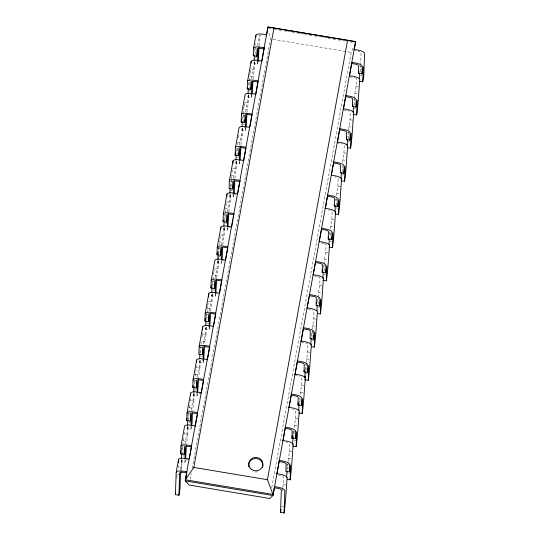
<?xml version="1.0" encoding="UTF-8"?>
<svg xmlns="http://www.w3.org/2000/svg" width="540" height="540" viewBox="0 0 540 540"><rect width="100%" height="100%" fill="white"/><g stroke="black" fill="none" stroke-linecap="round" stroke-linejoin="round"><path stroke-width="0.41" stroke-dasharray="2.7 2.03" d="M176.837 478.116L176.985 473.978L180.488 474.565M178.315 465.358L178.254 467.012L181.757 467.6L181.339 469.921M185.341 460.026L184.93 462.26L181.427 461.68L181.481 460.019M181.832 450.09L181.919 447.606M181.757 467.6L182.021 460.154A3.557 1.134 10.3 0 1 183.425 459.473M182.547 454.876L183.033 440.809L183.884 436.165M184.363 432.189L184.309 433.843L187.812 434.43L186.455 443.88M184.93 462.26L185.018 459.776M191.39 426.857L190.984 429.091L187.475 428.51L187.562 426.026M187.853 417.751L187.994 413.613L190.802 414.079M187.812 434.43L188.075 426.985A3.557 1.134 10.3 0 1 190.276 426.283M188.656 420.053L188.885 413.431M188.912 412.607L189.088 407.639L189.931 402.995M190.418 399.019L190.357 400.673L193.86 401.261L192.503 410.711M190.984 429.091L191.072 426.607M197.444 393.687L197.032 395.921L193.529 395.341L193.617 392.857M193.82 387.065L194.049 380.444L193.766 381.989M193.86 401.261L194.123 393.815A3.557 1.134 10.3 0 1 196.324 393.113M194.65 388.537L194.933 380.261M195.082 376.124L195.986 369.826M196.466 365.85L196.412 367.504L199.915 368.091L198.558 377.541M197.032 395.921L197.12 393.444M203.627 359.768L203.087 362.752L199.577 362.171L199.665 359.687M199.894 353.065L200.097 347.274L199.82 348.82M199.915 368.091L200.171 360.646A3.557 1.134 10.3 0 1 203.722 360.086M200.786 352.89L201.042 345.438M201.076 344.615L201.191 341.3L204.694 341.888L204.606 344.372M202.52 332.681L202.46 334.334L205.963 334.922L204.694 341.888M203.087 362.752L203.202 359.444M209.682 326.599L209.135 329.582L205.632 329.002L205.72 326.518M206.037 317.412L206.125 314.928M205.963 334.922L206.226 327.476A3.557 1.134 10.3 0 1 209.77 326.916M206.834 319.721L207.036 313.922M207.07 313.099L207.522 306.585M209.135 329.582L209.223 327.105M210.661 311.202L212.018 301.752L212.274 294.307A3.557 1.134 10.3 0 1 213.678 293.625M215.73 293.429L215.19 296.413L211.68 295.832L211.768 293.348M212.058 285.073L212.2 280.935L215.71 281.522M212.888 286.551L213.091 280.753M213.118 279.929L213.232 276.615M215.19 296.413L215.278 293.935M216.709 278.033L218.066 268.582L218.329 261.137A3.557 1.134 10.3 0 1 219.382 260.496M221.65 261.009L221.238 263.243L217.735 262.663L217.823 260.179M218.052 253.557L218.255 247.766L221.758 248.353M218.417 258.93L219.287 243.452M221.238 263.243L221.299 261.59M222.763 244.863L224.12 235.413L224.377 227.968A3.557 1.134 10.3 0 1 226.166 227.266M227.698 227.84L227.293 230.074L223.783 229.493L223.871 227.009M224.1 220.388L224.303 214.596L225.707 214.832M225.335 210.283L224.876 223.519L226.976 223.871M227.293 230.074L227.381 227.597M228.812 211.694L230.168 202.244L230.431 194.798A3.557 1.134 10.3 0 1 233.071 194.123M233.753 194.67L233.341 196.904L229.838 196.324L229.925 193.84M230.182 186.388L230.357 181.427M231.302 179.591L230.924 190.35L233.732 190.822M231.329 178.767L231.417 176.283M233.341 196.904L233.429 194.427M234.866 178.524L236.223 169.074L236.48 161.629A3.557 1.134 10.3 0 1 238.268 160.927M239.8 161.501L239.396 163.735L235.886 163.154L235.973 160.67M236.291 151.565L236.405 148.257L237.809 148.493M237.296 148.082L236.979 157.181L238.376 157.417M237.411 144.767L237.465 143.114M239.396 163.735L239.483 161.258M240.914 145.355L242.271 135.905L242.534 128.459A3.557 1.134 10.3 0 1 246.078 127.899M245.99 127.582L245.444 130.572L241.94 129.985L242.028 127.501M242.312 119.225L242.46 115.088L245.261 115.553M243.344 114.912L243.027 124.011L245.835 124.484M243.378 114.082L243.52 109.944M245.444 130.572L245.558 127.258M246.969 112.185L248.326 102.735L248.582 95.29A3.557 1.134 10.3 0 1 252.133 94.73M252.038 94.412L251.498 97.403L247.988 96.815L248.076 94.331M248.393 85.226L248.508 81.918L251.316 82.384M249.109 90.018L249.399 81.743M249.426 80.912L249.568 76.775M251.498 97.403L251.613 94.088M253.017 79.016L254.374 69.566L254.637 62.12A3.557 1.134 10.3 0 1 256.426 61.418M258.093 61.243L257.546 64.233L254.043 63.646L254.131 61.162M254.475 51.233L254.563 48.748L255.967 48.985M255.245 54.365L255.623 43.605M257.546 64.233L257.634 61.749M259.072 45.846L259.416 35.917A3.557 1.134 10.3 0 1 262.96 35.357M282.865 487.681L283.689 477.137A3.557 1.134 10.3 0 0 283.237 476.483M286.916 470.144L287.118 464.346L288.522 464.582M288.09 461.687L287.685 473.276L289.791 473.627M288.124 460.863L289.481 451.413L289.737 443.968A3.557 1.134 10.3 0 0 288.401 442.827M292.937 437.798L293.024 435.314M293.051 434.491L293.173 431.177L295.974 431.649M294.057 431.001L293.74 440.107L295.839 440.458M294.172 427.694L295.529 418.244L295.792 410.798A3.557 1.134 10.3 0 0 294.449 409.658M299.018 403.805L299.221 398.007M300.078 398.662L299.788 406.937L301.192 407.174M300.226 394.524L301.583 385.074L301.84 377.629A3.557 1.134 10.3 0 0 300.841 376.643M305.1 369.806L305.276 364.838L306.673 365.074M306.214 363.008L305.843 373.768L307.247 374.004M306.248 362.178L307.631 351.905L307.894 344.459A3.557 1.134 10.3 0 0 307.868 344.304M311.182 335.812L311.324 331.675L312.728 331.904M311.978 338.114L312.269 329.839M312.296 329.009L313.686 318.735L313.943 311.29A3.557 1.134 10.3 0 0 313.24 310.466M317.257 301.813L317.372 298.505L318.776 298.735M318.06 304.115L318.263 298.323M318.29 297.5L318.465 292.531L319.734 285.566L319.997 278.12A3.557 1.134 10.3 0 0 319.545 277.466M323.339 267.813L323.426 265.336L324.83 265.565M324.108 270.945L324.31 265.154M324.344 264.33L324.513 259.362L325.789 252.396L326.045 244.951A3.557 1.134 10.3 0 0 325.6 244.296M329.393 234.644L329.474 232.166L332.282 232.632M330.075 240.26L330.365 231.984M330.48 228.677L331.837 219.226L332.1 211.781A3.557 1.134 10.3 0 0 331.844 211.295M335.468 200.65L335.529 198.997L338.33 199.463M336.184 205.436L336.413 198.815M336.528 195.507L337.892 186.057L338.148 178.612A3.557 1.134 10.3 0 0 336.812 177.471M342.238 172.267L342.468 165.645M342.583 162.338L343.94 152.888L344.203 145.442A3.557 1.134 10.3 0 0 343.204 144.457M348.287 139.097L348.577 130.822M348.604 129.998L349.994 119.718L350.251 112.273A3.557 1.134 10.3 0 0 349.549 111.456M354.368 105.104L354.571 99.306M354.598 98.483L354.773 93.514L356.042 86.549L356.306 79.103A3.557 1.134 10.3 0 0 355.604 78.287M360.416 71.935L360.619 66.137M360.652 65.313L361.085 52.9A3.557 1.134 10.3 0 0 360.086 51.914M181.521 449.105L181.804 447.552M187.718 415.159L187.994 413.613M201.893 337.433L202.318 335.111M205.868 315.65L206.152 314.105L207.556 314.334M207.664 305.809L208.231 302.717M211.923 282.481L212.2 280.935M213.853 271.87L213.293 274.961L216.797 275.549M213.995 271.094L214.279 269.548M217.971 249.311L218.255 247.766M220.334 236.378L219.341 241.792L222.851 242.379M226.382 203.209L225.396 208.622L228.899 209.21M232.436 170.039L231.444 175.453L234.954 176.04M238.343 137.639L238.768 135.317L242.271 135.905M243.972 106.792L243.547 109.114L247.057 109.701M244.114 106.022L244.681 102.924M249.743 75.175L250.02 73.622M250.162 72.853L250.729 69.755M181.427 461.68L181.973 458.69M187.475 428.51L187.886 426.269M193.529 395.341L193.934 393.1M194.076 392.351L194.481 390.116M199.577 362.171L199.989 359.93M205.632 329.002L206.037 326.761M211.68 295.832L212.092 293.591M217.735 262.663L218.282 259.673M223.783 229.493L224.6 225.011M229.838 196.324L230.243 194.083M235.886 163.154L236.297 160.913M241.94 129.985L242.345 127.744M247.988 96.815L248.4 94.574M254.043 63.646L254.448 61.405M180.279 469.706L182.021 460.154M184.896 444.393L188.075 426.985M191.099 410.4L194.123 393.815M197.147 377.231L200.171 360.646M203.202 344.061L206.226 327.476M209.25 310.892L212.274 294.307M215.305 277.722L218.329 261.137M221.204 245.383L224.377 227.968M227.252 212.213L230.431 194.798M233.456 178.214L236.48 161.629M239.51 145.044L242.534 128.459M245.558 111.875L248.582 95.29M251.613 78.705L254.637 62.12M257.648 45.617L259.416 35.917M190.222 479.243L191.282 473.445M192.186 468.464L270.553 38.92L268.65 31.226M271.762 487.742L351.182 52.394L353.862 46.48M282.724 488.45L282.157 491.549L283.561 491.785M286.834 465.899L287.118 464.346M292.889 432.729L293.173 431.177M268.718 28.283L271.195 28.701M274.502 29.248L286.909 31.32M287.732 31.462L299.309 33.392M300.139 33.534L323.285 37.402M324.115 37.537L327.422 38.09M328.246 38.225L346.437 41.27M349.745 41.816L354.706 42.647M354.814 50.699L356.218 50.935M273.044 39.339L351.182 52.394M359.735 66.319L362.536 66.785M255.13 57.672L256.534 57.908M360.302 75.242L361.706 75.478M259.585 61.796L258.181 61.56A3.557 1.134 10.3 0 0 256.838 61.425M350.035 76.903L352.134 77.254M250.871 68.978L254.374 69.566M356.042 86.549L358.148 86.9M249.601 75.944L253.105 76.532M354.773 93.514L356.873 93.866M353.68 99.488L355.084 99.718M249.082 90.842L250.479 91.078M354.254 108.412L355.651 108.648M343.98 110.072L346.086 110.423M244.816 102.148L248.326 102.735M349.994 119.718L353.498 120.305M348.719 126.684L350.825 127.035M347.632 132.658L349.036 132.887M348.199 141.581L349.603 141.817M337.932 143.242L339.329 143.478M343.94 152.888L347.443 153.475M237.499 142.283L241.002 142.871M342.671 159.853L344.77 160.205M342.151 174.751L343.548 174.987M232.72 168.487L236.223 169.074M337.892 186.057L341.395 186.644M336.616 193.023L340.126 193.61M231.059 181.541L233.159 181.892M336.096 207.92L337.5 208.157M234.677 194.353L236.081 194.589M226.665 201.656L230.168 202.244M331.837 219.226L333.943 219.578M330.568 226.193L332.667 226.544M330.048 241.09L331.452 241.326M228.629 227.522L230.026 227.759M321.179 242.98L322.582 243.216A3.557 1.134 10.3 0 1 323.487 243.405M220.617 234.826L224.12 235.413M325.789 252.396L327.888 252.747M324.513 259.362L326.619 259.713M218.822 256.689L220.928 257.04M323.993 274.259L325.397 274.496M221.873 260.577L223.978 260.928M314.429 276.035L316.528 276.385M214.562 267.995L218.066 268.582M319.734 285.566L323.237 286.153M318.465 292.531L320.564 292.882M212.774 289.859L214.873 290.209M317.945 307.429L319.349 307.665M217.228 293.976L215.825 293.747A3.557 1.134 10.3 0 0 214.913 293.632M308.374 309.204L310.48 309.555M208.514 301.165L212.018 301.752M313.686 318.735L317.189 319.322M207.238 308.131L210.749 308.718M312.41 325.701L315.218 326.167M206.719 323.028L208.825 323.379M311.891 340.598L313.295 340.835M301.624 342.259L303.723 342.61M307.631 351.905L309.737 352.256M306.362 358.87L309.163 359.336M200.799 347.389L202.905 347.74M201.373 356.312L202.77 356.549M295.569 375.428L296.973 375.658M301.583 385.074L303.683 385.425M195.136 374.47L198.646 375.057M300.308 392.04L303.115 392.506M194.751 380.558L196.85 380.909M195.318 389.482L196.722 389.718M199.071 393.485L201.177 393.836M295.529 418.244L299.038 418.831M189.088 407.639L192.591 408.226M294.26 425.21L297.763 425.797M189.27 422.651L190.667 422.888M289.481 451.413L292.984 452M183.033 440.809L186.543 441.396M288.205 458.379L291.013 458.845M181.946 446.783L183.35 447.012M183.215 455.821L184.619 456.057M186.266 459.709L187.67 459.945M278.822 475.166L280.219 475.402A3.557 1.134 10.3 0 1 280.678 475.49M283.426 484.583L285.532 484.933M281.637 506.446L283.736 506.797M311.816 309.865A3.557 1.134 10.3 0 1 312.606 310.149M358.074 51.253A3.557 1.134 10.3 0 1 359.741 51.759M292.322 409.064A3.557 1.134 10.3 0 1 293.666 409.374M324.331 243.662A3.557 1.134 10.3 0 1 325.343 244.127M281.968 475.848A3.557 1.134 10.3 0 1 282.69 476.152M286.274 442.233A3.557 1.134 10.3 0 1 287.611 442.544M298.829 375.982A3.557 1.134 10.3 0 1 299.714 376.205M305.329 342.913A3.557 1.134 10.3 0 1 306.551 343.319M307.193 343.636A3.557 1.134 10.3 0 1 307.787 344.142M341.192 143.795A3.557 1.134 10.3 0 1 342.07 144.018M317.871 276.696A3.557 1.134 10.3 0 1 319.295 277.297M257.641 471.764A7.114 6.737 2 0 1 252.788 471.359M334.685 176.877A3.557 1.134 10.3 0 1 336.022 177.188M328.631 210.047A3.557 1.134 10.3 0 1 329.535 210.236M330.757 210.641A3.557 1.134 10.3 0 1 331.398 210.958M347.693 110.734A3.557 1.134 10.3 0 1 348.914 111.132M354.173 77.679A3.557 1.134 10.3 0 1 354.962 77.963"/><path stroke-width="0.81" d="M181.055 471.467L180.488 474.565L179.969 489.463L178.916 495.234L175.412 494.647L176.189 472.304L178.517 459.567A7.114 2.268 10.3 0 1 185.605 458.447L189.115 459.034M178.403 462.875L178.517 459.567M178.916 495.234L179.699 472.885A3.557 1.134 10.3 0 1 183.242 472.325L186.746 472.912L186.786 471.764L183.283 471.184A7.114 2.268 10.3 0 0 176.189 472.304M185.044 458.953L185.45 447.363L184.181 454.329L180.677 453.749L180.934 446.296L184.565 426.398A7.114 2.268 10.3 0 1 191.66 425.277L195.163 425.864M181.541 458.365L181.717 453.398M184.181 454.329L184.444 446.884A3.557 1.134 10.3 0 1 187.988 446.324L191.491 446.911L190.586 451.886M191.126 424.953L191.504 414.194L190.235 421.16L186.725 420.579L186.988 413.127L190.62 393.228A7.114 2.268 10.3 0 1 197.708 392.108L201.218 392.695M186.394 445.534L185.612 458.527M187.596 425.196L187.765 420.235M190.559 394.882L190.62 393.228M190.235 421.16L190.492 413.714A3.557 1.134 10.3 0 1 194.035 413.154L197.546 413.741L197.586 412.594L194.076 412.007A7.114 2.268 10.3 0 0 186.988 413.127M197.147 392.614L197.552 381.024L196.283 387.99L192.78 387.41L193.037 379.957L196.668 360.058A7.114 2.268 10.3 0 1 203.762 358.938L207.266 359.525M192.422 413.195L192.071 423.124L191.525 426.107M191.491 446.911L191.531 445.763L188.028 445.176A7.114 2.268 10.3 0 0 180.934 446.296M193.644 392.026L193.82 387.065M196.58 362.543L196.668 360.058M196.283 387.99L196.547 380.545A3.557 1.134 10.3 0 1 200.09 379.985L203.594 380.572L201.326 393.005M213.32 326.356L209.81 325.769A7.114 2.268 10.3 0 0 202.723 326.889L199.091 346.788L198.828 354.24L202.338 354.82L203.607 347.861L203.202 359.444M198.497 379.195L197.714 392.195M199.699 358.857L199.868 353.896M202.635 329.373L202.723 326.889M202.338 354.82L202.595 347.375A3.557 1.134 10.3 0 1 206.138 346.815L209.648 347.402L207.38 359.843M219.368 293.186L215.865 292.599A7.114 2.268 10.3 0 0 208.771 293.719L205.139 313.619L204.883 321.071L208.386 321.651L209.655 314.692L209.25 326.275M204.552 346.025L203.769 359.026M203.594 380.572L203.634 379.424L200.131 378.837A7.114 2.268 10.3 0 0 193.037 379.957M205.747 325.688L205.922 320.726M208.656 297.027L208.771 293.719M208.386 321.651L208.649 314.206A3.557 1.134 10.3 0 1 212.193 313.646L215.696 314.233L213.428 326.673M215.305 293.105L215.71 281.522L214.441 288.482L210.931 287.901L211.194 280.449L214.826 260.55A7.114 2.268 10.3 0 1 221.913 259.43L225.423 260.017M210.573 313.686L209.817 325.856M209.648 347.402L209.689 346.255L206.179 345.668A7.114 2.268 10.3 0 0 199.091 346.788M211.795 292.518L211.97 287.557M214.441 288.482L214.697 281.036A3.557 1.134 10.3 0 1 218.241 280.476L221.751 281.063L221.792 279.916L218.282 279.329A7.114 2.268 10.3 0 0 211.194 280.449M221.387 259.106L221.758 248.353L220.489 255.319L216.986 254.732L217.242 247.28L220.874 227.381A7.114 2.268 10.3 0 1 227.968 226.26L231.471 226.847M216.655 279.686L215.872 292.687M215.696 314.233L215.737 313.085L212.234 312.498A7.114 2.268 10.3 0 0 205.139 313.619M217.85 259.349L218.025 254.387M220.82 229.034L220.874 227.381M220.489 255.319L220.752 247.867A3.557 1.134 10.3 0 1 224.296 247.306L227.799 247.894L227.84 246.746L224.336 246.159A7.114 2.268 10.3 0 0 217.242 247.28M227.407 226.766L227.813 215.183L226.537 222.149L223.034 221.562L223.297 214.11L226.928 194.211A7.114 2.268 10.3 0 1 234.016 193.091L237.526 193.678M222.676 247.347L222.332 257.276L221.785 260.26M223.898 226.179L224.046 222.041M226.841 196.695L226.928 194.211M226.537 222.149L226.8 214.697A3.557 1.134 10.3 0 1 230.344 214.137L233.854 214.724L233.246 218.038M243.574 160.508L240.071 159.921A7.114 2.268 10.3 0 0 232.976 161.042L229.345 180.941L229.088 188.393L232.591 188.98L233.861 182.014L233.489 192.767M228.757 213.347L227.975 226.348M229.952 193.01L230.128 188.048M232.888 163.525L232.976 161.042M232.591 188.98L232.855 181.528A3.557 1.134 10.3 0 1 236.399 180.968L239.902 181.555L237.634 193.995M239.51 160.427L239.915 148.844L238.64 155.81L235.136 155.223L235.4 147.771L239.031 127.872A7.114 2.268 10.3 0 1 246.119 126.752L249.622 127.339M234.779 181.008L234.434 190.937L233.888 193.921M233.854 214.724L233.894 213.577L230.384 212.99A7.114 2.268 10.3 0 0 223.297 214.11M236 159.84L236.176 154.879M238.64 155.81L238.903 148.358A3.557 1.134 10.3 0 1 242.447 147.798L245.957 148.385L243.682 160.826M245.558 127.258L245.963 115.675L244.694 122.641L241.191 122.053L241.448 114.602L245.079 94.703A7.114 2.268 10.3 0 1 252.173 93.582L255.677 94.169M240.86 147.008L240.077 160.009M239.902 181.555L239.942 180.407L236.439 179.82A7.114 2.268 10.3 0 0 229.345 180.941M242.055 126.671L242.231 121.709M244.694 122.641L244.951 115.189A3.557 1.134 10.3 0 1 248.501 114.629L252.005 115.216L252.045 114.068L248.542 113.481A7.114 2.268 10.3 0 0 241.448 114.602M251.613 94.088L252.018 82.505L250.742 89.471L247.239 88.884L247.502 81.432L251.134 61.533A7.114 2.268 10.3 0 1 258.221 60.413L261.725 61M246.908 113.839L246.125 126.839M248.103 93.501L248.279 88.54M251.073 63.187L251.134 61.533M250.742 89.471L251.006 82.019A3.557 1.134 10.3 0 1 254.549 81.459L258.059 82.046L258.1 80.899L254.59 80.312A7.114 2.268 10.3 0 0 247.502 81.432M257.661 60.919L258.066 49.336L256.797 56.302L253.294 55.715L253.55 48.263L255.913 35.33A7.114 2.268 10.3 0 1 263 34.209L266.51 34.796M252.929 81.499L252.18 93.67M254.158 60.331L254.333 55.37M255.852 36.983L255.913 35.33M256.797 56.302L257.053 48.85A3.557 1.134 10.3 0 1 260.604 48.29L264.107 48.877L261.839 61.317M259.011 47.5L258.228 60.5M264.107 48.877L264.148 47.729L260.644 47.142A7.114 2.268 10.3 0 0 253.55 48.263M274.354 487.755L274.394 486.608L277.904 487.195A7.114 2.268 10.3 0 1 284.83 490.658L284.054 513L280.543 512.413L281.327 490.07A3.557 1.134 10.3 0 0 277.864 488.336L274.354 487.755L272.936 495.545L269.791 498.521L189.162 485.048L185.288 480.911L185.328 479.763L267.928 27L355.577 41.641L354.254 49.802M279.14 461.552L279.173 460.404L282.683 460.991A7.114 2.268 10.3 0 1 289.615 464.454L289.352 471.899L285.849 471.312L286.106 463.867A3.557 1.134 10.3 0 0 282.643 462.132L279.14 461.552L276.865 473.985M285.188 428.382L285.228 427.235L288.731 427.822A7.114 2.268 10.3 0 1 295.663 431.285L295.407 438.73L291.897 438.143L292.16 430.697A3.557 1.134 10.3 0 0 288.691 428.963L285.188 428.382L282.92 440.815M286.659 477.589L286.889 470.968M291.236 395.213L291.276 394.065L294.786 394.652A7.114 2.268 10.3 0 1 301.718 398.115L301.455 405.56L297.952 404.973L298.208 397.528A3.557 1.134 10.3 0 0 294.746 395.793L291.236 395.213L288.968 407.646M287.3 479.365L290.101 479.831L290.621 464.933L289.352 471.899M292.707 444.42L292.937 437.798M297.29 362.043L297.331 360.896L300.834 361.483A7.114 2.268 10.3 0 1 307.766 364.945L307.51 372.391L304 371.804L304.263 364.358A3.557 1.134 10.3 0 0 300.793 362.624L297.29 362.043L295.022 374.476M292.646 446.074L296.156 446.661L296.676 431.764L295.407 438.73M298.789 410.427L298.991 404.629M303.338 328.874L303.379 327.726L306.889 328.313A7.114 2.268 10.3 0 1 313.821 331.776L313.558 339.221L310.055 338.634L310.311 331.189A3.557 1.134 10.3 0 0 306.848 329.461L303.338 328.874L301.07 341.307M298.701 412.904L302.204 413.492L302.724 398.594L301.455 405.56M304.81 378.081L305.039 371.459M309.393 295.704L309.434 294.557L312.937 295.144A7.114 2.268 10.3 0 1 319.869 298.607L319.613 306.052L316.103 305.465L316.366 298.019A3.557 1.134 10.3 0 0 312.896 296.291L309.393 295.704L307.125 308.144M304.749 379.735L308.259 380.322L308.779 365.425L307.51 372.391M310.858 344.912L311.094 338.29M315.441 262.535L315.482 261.387L318.992 261.974A7.114 2.268 10.3 0 1 325.924 265.437L325.661 272.882L322.157 272.302L322.414 264.85A3.557 1.134 10.3 0 0 318.951 263.122L315.441 262.535L313.173 274.975M311.506 346.687L314.307 347.152L314.827 332.255L313.558 339.221M316.94 310.919L317.142 305.12M321.496 229.365L321.536 228.218L325.04 228.805A7.114 2.268 10.3 0 1 331.972 232.268L331.715 239.713L328.205 239.132L328.469 231.68A3.557 1.134 10.3 0 0 324.999 229.952L321.496 229.365L319.228 241.805M317.554 313.517L320.362 313.983L320.882 299.086L319.613 306.052M322.961 278.572L323.197 271.951M327.544 196.196L327.584 195.048L331.094 195.635A7.114 2.268 10.3 0 1 338.026 199.098L337.763 206.543L334.26 205.963L334.517 198.511A3.557 1.134 10.3 0 0 331.054 196.783L327.544 196.196L325.276 208.636M322.906 280.226L326.41 280.814L326.93 265.916L325.661 272.882M329.042 244.579L329.245 238.781M333.599 163.026L333.639 161.879L337.142 162.466A7.114 2.268 10.3 0 1 344.075 165.929L343.818 173.374L340.308 172.793L340.571 165.341A3.557 1.134 10.3 0 0 337.102 163.613L333.599 163.026L331.331 175.466M328.954 247.057L332.465 247.644L332.984 232.747L331.715 239.713M335.063 212.234L335.3 205.612M339.647 129.857L339.687 128.709L343.197 129.296A7.114 2.268 10.3 0 1 350.129 132.759L349.866 140.204L346.363 139.624L346.619 132.172A3.557 1.134 10.3 0 0 343.156 130.444L339.647 129.857L337.379 142.297M335.009 213.887L338.513 214.475L339.032 199.577L337.763 206.543M341.118 179.064L341.348 172.442M345.701 96.687L345.742 95.54L349.245 96.127A7.114 2.268 10.3 0 1 356.177 99.59L355.921 107.035L352.411 106.454L352.674 99.002A3.557 1.134 10.3 0 0 349.205 97.274L345.701 96.687L343.433 109.127M341.759 180.839L344.567 181.305L345.087 166.408L343.818 173.374M347.166 145.894L347.402 139.273M351.749 63.517L351.79 62.37L355.3 62.957A7.114 2.268 10.3 0 1 362.232 66.42L361.969 73.865L358.465 73.285L358.722 65.833A3.557 1.134 10.3 0 0 355.259 64.105L351.749 63.517L349.481 75.958M347.814 147.67L350.615 148.136L351.135 133.238L349.866 140.204M353.221 112.725L353.45 106.11M353.16 114.386L356.67 114.966L357.19 100.069L355.921 107.035M359.303 78.732L359.505 72.941M359.215 81.216L362.718 81.797L363.238 66.899L361.969 73.865M180.677 453.749L181.238 450.65M186.725 420.579L187.15 418.257M192.78 387.41L193.064 385.857M205.025 320.294L205.443 317.972M210.931 287.901L211.356 285.579M216.986 254.732L217.404 252.41M223.034 221.562L223.317 220.01M235.136 155.223L235.703 152.125M241.191 122.053L241.61 119.732M247.239 88.884L247.523 87.338M253.294 55.715L253.571 54.169M175.412 494.647L175.709 493M186.604 473.715L185.288 480.911L272.936 495.545L355.577 41.641L267.928 27L266.612 35.161M189.378 458.521L190.282 453.546M195.278 426.175L197.39 414.572M219.632 292.673L221.596 281.894M225.531 260.334L227.651 248.724M231.586 227.165L232.943 219.699M249.885 126.826L251.856 116.046M255.785 94.486L257.904 82.877M347.591 40.23L267.415 479.723L272.977 494.404L185.328 479.763L193.793 467.424L273.969 27.932M291.897 438.143L292.464 435.051M297.952 404.973L298.377 402.651M304 371.804L304.283 370.258M316.386 303.919L316.67 302.373M322.157 272.302L322.718 269.204M328.205 239.132L328.631 236.81M334.26 205.963L334.544 204.41M346.505 138.847L346.923 136.525M352.411 106.454L352.836 104.132M358.465 73.285L358.884 70.963M280.543 512.413L281.09 509.429M305.161 377.501L305.431 376.009M284.054 513C285.795 501.316 286.051 489.47 287.192 477.718A7.114 2.268 10.3 0 0 280.26 474.255L276.757 473.668M290.101 479.831C291.85 468.146 292.1 456.3 293.247 444.548A7.114 2.268 10.3 0 0 286.315 441.086L282.805 440.505M296.156 446.661C297.898 434.977 298.154 423.131 299.295 411.379A7.114 2.268 10.3 0 0 292.363 407.916L288.86 407.336M302.204 413.492C303.953 401.807 304.202 389.961 305.35 378.209A7.114 2.268 10.3 0 0 298.418 374.746L294.908 374.166M308.259 380.322C310 368.638 310.257 356.792 311.398 345.04A7.114 2.268 10.3 0 0 304.466 341.577L300.962 340.997M314.307 347.152C316.055 335.468 316.305 323.622 317.453 311.87A7.114 2.268 10.3 0 0 310.52 308.408L307.01 307.827M320.362 313.983C322.103 302.299 322.36 290.453 323.5 278.701A7.114 2.268 10.3 0 0 316.568 275.238L313.065 274.658M326.41 280.814C328.158 269.129 328.408 257.283 329.555 245.531A7.114 2.268 10.3 0 0 322.623 242.069L319.113 241.488M332.465 247.644C334.206 235.96 334.463 224.114 335.603 212.362A7.114 2.268 10.3 0 0 328.671 208.899L325.168 208.319M338.513 214.475C340.261 202.79 340.511 190.944 341.651 179.192A7.114 2.268 10.3 0 0 334.726 175.73L331.216 175.149M344.567 181.305C346.309 169.621 346.565 157.775 347.706 146.03A7.114 2.268 10.3 0 0 340.774 142.56L337.271 141.98M350.615 148.136C352.363 136.451 352.613 124.605 353.754 112.86A7.114 2.268 10.3 0 0 346.829 109.397L343.319 108.81M356.67 114.966C358.412 103.282 358.668 91.436 359.809 79.691A7.114 2.268 10.3 0 0 352.877 76.228L349.373 75.641M362.718 81.797L363.812 75.83L364.588 53.487A7.114 2.268 10.3 0 0 357.656 50.017L354.152 49.437M245.997 147.238L242.487 146.65A7.114 2.268 10.3 0 0 235.4 147.771M193.793 467.424L267.415 479.723M262.784 466.432A7.114 6.737 2 0 1 262.467 467.566M248.906 466.999A7.114 6.737 2 0 1 255.123 458.548A7.114 6.737 2 0 1 262.859 465.845M251.255 469.274A7.114 6.737 2 0 0 262.825 465.284A7.114 6.737 2 0 0 253.355 457.778A7.114 6.737 2 0 0 251.255 469.274"/></g></svg>
